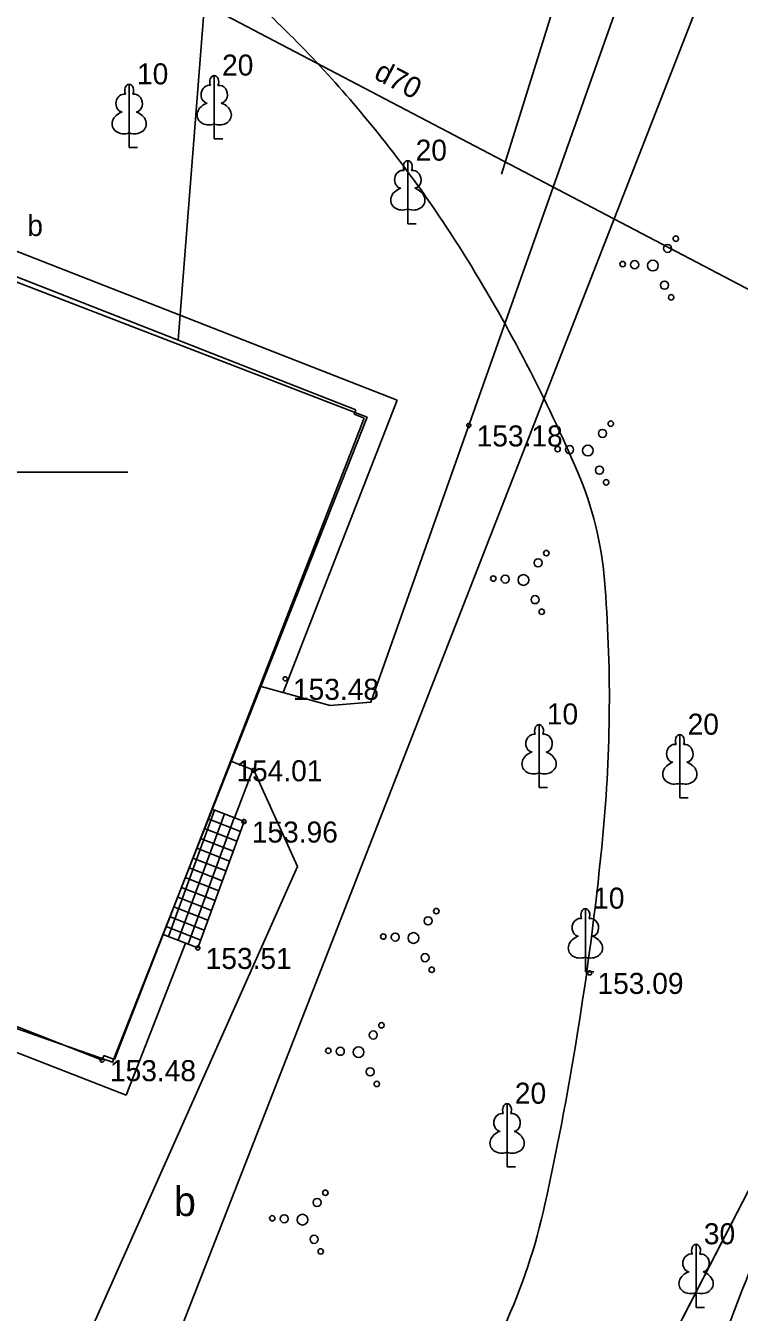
# Model space of a CAD drawing. Extents: x 635408 to 635605, y 303897 to 304038.
# Drawn here: x 635479.77 to 635496.72, y 303956.55 to 303987.14 of the extents above; entities that cross this region are included whole.
import ezdxf

# ---------------------------------------------------------------- set-up
doc = ezdxf.new("R2010")
doc.units = 0
for name, color, linetype in [('BUVE_BDET_####_####_#', 7, 'Continuous'), ('BUVE_COKL_####_####_#', 7, 'Continuous'), ('BUVE_EKAS_####_####_#', 7, 'Continuous'), ('BUVE_EKAS_UZMR_####_#', 7, 'Continuous'), ('CELI_CMAL_####_####_#', 7, 'Continuous'), ('CELI_CSEG_####_TKST_#', 7, 'Continuous'), ('GAZE_VADP_ZSPD_####_#', 7, 'Continuous'), ('GAZE_VADP_ZSPD_TKST_#', 7, 'Continuous'), ('RELJ_AATZ_####_TKST_#', 7, 'Continuous'), ('RELJ_ELEM_####_####_#', 7, 'Continuous'), ('RELJ_HORZ_PAMT_####_#', 7, 'Continuous'), ('ROBZ_UZMR_####_####_#', 7, 'Continuous'), ('SAKT_VADV_OPTK_####_#', 7, 'Continuous'), ('SKAN_VADP_PAST_TKST_#', 7, 'Continuous'), ('TERT_DIAM_####_TKST_#', 7, 'Continuous'), ('TERT_ELEM_####_####_#', 7, 'Continuous'), ('TERT_KRND_####_####_#', 7, 'Continuous')]:
    doc.layers.add(name, color=color, linetype=linetype)

msp = doc.modelspace()

# ---------------------------------------------------------------- linework, layer by layer
at = {"layer": 'BUVE_BDET_####_####_#'}
for p, q in [((635475.562, 303983.339), (635488.59, 303978.242)), ((635485.884, 303971.29), (635488.59, 303978.242)), ((635484.724, 303968.31), (635485.166, 303969.446)), ((635483.157, 303965.488), (635484.254, 303968.493)), ((635484.193, 303968.517), (635484.953, 303968.22)), ((635483.39, 303965.397), (635484.487, 303968.402)), ((635483.623, 303965.306), (635484.72, 303968.311)), ((635483.856, 303965.215), (635484.953, 303968.22)), ((635484.102, 303968.284), (635484.867, 303967.985)), ((635483.921, 303967.818), (635484.696, 303967.515)), ((635484.012, 303968.051), (635484.781, 303967.75)), ((635483.83, 303967.585), (635484.61, 303967.28)), ((635483.739, 303967.353), (635484.524, 303967.045)), ((635483.558, 303966.887), (635484.353, 303966.576)), ((635483.649, 303967.12), (635484.438, 303966.811)), ((635483.467, 303966.654), (635484.267, 303966.341)), ((635483.377, 303966.421), (635484.181, 303966.106)), ((635483.286, 303966.188), (635484.095, 303965.871)), ((635483.105, 303965.722), (635483.924, 303965.401)), ((635483.195, 303965.955), (635484.01, 303965.636)), ((635483.033, 303965.537), (635483.856, 303965.215)), ((635482.155, 303961.71), (635483.564, 303965.329)), ((635479.309, 303962.823), (635482.155, 303961.71))]:
    msp.add_line(p, q, dxfattribs=at)
at = {"layer": 'BUVE_EKAS_####_####_#'}
for p, q in [((635476.119, 303982.509), (635487.611, 303978.013)), ((635487.611, 303978.013), (635487.569, 303977.904)), ((635487.81, 303977.81), (635487.569, 303977.904)), ((635481.875, 303962.563), (635487.81, 303977.81)), ((635478.985, 303963.562), (635481.582, 303962.546)), ((635481.582, 303962.546), (635481.626, 303962.66)), ((635481.626, 303962.66), (635481.875, 303962.563))]:
    msp.add_line(p, q, dxfattribs=at)
at = {"layer": 'BUVE_EKAS_UZMR_####_#'}
msp.add_lwpolyline([(635475.936, 303982.444), (635487.877, 303977.833), (635481.829, 303962.496), (635478.932, 303963.513), (635473.15, 303948.539), (635461.343, 303953.132), (635467.317, 303968.643), (635470.214, 303967.626)], close=True, dxfattribs=at)
msp.add_lwpolyline([(635470.214, 303967.626), (635467.317, 303968.643), (635461.343, 303953.132), (635473.15, 303948.539), (635478.932, 303963.513), (635481.829, 303962.496), (635487.877, 303977.833), (635475.936, 303982.444), (635470.214, 303967.626)], dxfattribs=at)
at = {"layer": 'CELI_CMAL_####_####_#'}
for points in [[(635483.317, 303955.805), (635496.658, 303990.013)], [(635485.363, 303971.434), (635486.999, 303970.983), (635487.97, 303971.055), (635494.507, 303989.558)], [(635486.226, 303967.152), (635485.183, 303969.439), (635484.637, 303969.658)], [(635476.672, 303955.689), (635480.606, 303954.54), (635486.226, 303967.152)]]:
    msp.add_lwpolyline(points, dxfattribs=at)
at = {"layer": 'GAZE_VADP_ZSPD_####_#'}
msp.add_lwpolyline([(635471.994, 303993.961), (635500, 303979.273)], dxfattribs=at)
at = {"layer": 'RELJ_ELEM_####_####_#'}
for centre in [(635490.296, 303977.639), (635485.931, 303971.614), (635485.183, 303969.439), (635484.953, 303968.22), (635483.856, 303965.215), (635493.167, 303964.621), (635481.582, 303962.546)]:
    msp.add_circle(centre, 0.05, dxfattribs=at)
at = {"layer": 'RELJ_HORZ_PAMT_####_#'}
for centre, radius, start, end in [((635465.98, 303966.881), 28.363, 39.9475, 48.4645), ((635464.665, 303965.78), 30.079, 31.6773, 39.9475), ((635457.624, 303961.435), 38.353, 23.1602, 31.6773), ((635485.334, 303973.289), 8.213, 4.6926, 23.1602), ((635459.234, 303971.147), 34.401, 354.5596, 4.6926), ((635420.409, 303974.844), 73.401, 347.6274, 354.55959), ((635478.112, 303962.186), 14.326, 335.3458, 347.6274), ((635959.763, 303777.751), 496.488, 158.60045, 159.05628)]:
    msp.add_arc(centre, radius, start, end, dxfattribs=at)
at = {"layer": 'ROBZ_UZMR_####_####_#'}
msp.add_line((635486.892, 303939.963), (635515.348, 303995.137), dxfattribs=at)
for points in [[(635479.843, 303931.556), (635486.72, 303939.63), (635515.52, 303995.47), (635514.784, 304015.277), (635514.346, 304027.057)], [(635479.843, 303931.556), (635486.72, 303939.63), (635515.52, 303995.47), (635514.784, 304015.277), (635514.346, 304027.057)], [(635519.276, 304027.057), (635514.784, 304015.277), (635515.52, 303995.47), (635486.72, 303939.63), (635479.843, 303931.556)]]:
    msp.add_lwpolyline(points, dxfattribs=at)
at = {"layer": 'SAKT_VADV_OPTK_####_#'}
msp.add_lwpolyline([(635483.388, 303979.665), (635484.977, 304000)], dxfattribs=at)
at = {"layer": 'SKAN_VADP_PAST_TKST_#'}
msp.add_line((635477.306, 303976.527), (635482.195, 303976.527), dxfattribs=at)
at = {"layer": 'TERT_ELEM_####_####_#'}
for p, q in [((635484.246, 303984.805), (635484.246, 303984.458)), ((635482.225, 303984.596), (635482.225, 303984.249)), ((635484.246, 303984.458), (635484.446, 303984.458)), ((635482.225, 303984.249), (635482.425, 303984.249)), ((635488.846, 303982.782), (635488.846, 303982.435)), ((635488.846, 303982.435), (635489.046, 303982.435)), ((635491.964, 303969.375), (635491.964, 303969.028)), ((635491.964, 303969.028), (635492.164, 303969.028)), ((635495.31, 303969.132), (635495.31, 303968.785)), ((635495.31, 303968.785), (635495.51, 303968.785)), ((635493.065, 303964.995), (635493.065, 303964.648)), ((635493.065, 303964.648), (635493.265, 303964.648)), ((635491.204, 303960.357), (635491.204, 303960.01)), ((635491.204, 303960.01), (635491.404, 303960.01)), ((635495.695, 303957.015), (635495.695, 303956.668)), ((635495.695, 303956.668), (635495.895, 303956.668))]:
    msp.add_line(p, q, dxfattribs=at)
for points in [[(635484.246, 303985.958), (635484.246, 303984.805)], [(635482.225, 303985.749), (635482.225, 303984.596)], [(635484.336, 303985.726), (635484.335, 303985.727)], [(635482.314, 303985.516), (635482.313, 303985.517)], [(635488.846, 303983.935), (635488.846, 303982.782)], [(635488.935, 303983.702), (635488.934, 303983.703)], [(635491.964, 303970.528), (635491.964, 303969.375)], [(635492.054, 303970.296), (635492.053, 303970.297)], [(635495.31, 303970.285), (635495.31, 303969.132)], [(635495.4, 303970.053), (635495.399, 303970.054)], [(635493.065, 303966.148), (635493.065, 303964.995)], [(635493.155, 303965.916), (635493.154, 303965.917)], [(635491.204, 303961.51), (635491.204, 303960.357)], [(635491.294, 303961.278), (635491.293, 303961.279)], [(635495.695, 303958.168), (635495.695, 303957.015)], [(635495.785, 303957.936), (635495.784, 303957.937)]]:
    msp.add_lwpolyline(points, dxfattribs=at)
for centre, radius in [((635495.018, 303981.849), 0.096), ((635495.214, 303982.08), 0.064), ((635494.67, 303981.441), 0.128), ((635493.952, 303981.475), 0.064), ((635494.236, 303981.462), 0.096), ((635494.946, 303980.974), 0.096), ((635495.104, 303980.685), 0.064), ((635493.668, 303977.681), 0.064), ((635493.472, 303977.45), 0.096), ((635492.406, 303977.076), 0.064), ((635492.69, 303977.063), 0.096), ((635493.124, 303977.042), 0.128), ((635493.4, 303976.575), 0.096), ((635493.558, 303976.286), 0.064), ((635492.138, 303974.603), 0.064), ((635491.942, 303974.372), 0.096), ((635490.876, 303973.998), 0.064), ((635491.16, 303973.985), 0.096), ((635491.594, 303973.964), 0.128), ((635491.87, 303973.497), 0.096), ((635492.028, 303973.208), 0.064), ((635489.524, 303966.09), 0.064), ((635489.328, 303965.859), 0.096), ((635488.262, 303965.485), 0.064), ((635488.546, 303965.472), 0.096), ((635488.98, 303965.451), 0.128), ((635489.256, 303964.984), 0.096), ((635489.414, 303964.695), 0.064), ((635488.023, 303963.144), 0.096), ((635488.219, 303963.375), 0.064), ((635486.957, 303962.77), 0.064), ((635487.241, 303962.757), 0.096), ((635487.675, 303962.736), 0.128), ((635487.951, 303962.269), 0.096), ((635488.109, 303961.98), 0.064), ((635486.691, 303959.161), 0.096), ((635486.887, 303959.392), 0.064), ((635485.625, 303958.787), 0.064), ((635485.909, 303958.774), 0.096), ((635486.343, 303958.753), 0.128), ((635486.619, 303958.286), 0.096), ((635486.777, 303957.997), 0.064)]:
    msp.add_circle(centre, radius, dxfattribs=at)
for centre, major_axis, ratio, start_param, end_param in [((635484.246, 303985.808), (0, -0.15), 0.707107, 3.14537, 5.287485), ((635484.246, 303985.808), (0, -0.15), 0.707107, 0.995701, 3.137816), ((635482.225, 303985.599), (0, -0.15), 0.707107, 3.14537, 5.287485), ((635482.224, 303985.599), (0, -0.15), 0.707107, 0.995701, 3.137816), ((635484.118, 303985.513), (-0.039, -0.212), 0.861323, 3.141593, 6.283185), ((635484.374, 303985.513), (0.039, -0.212), 0.861323, 0, 3.141593), ((635482.097, 303985.304), (-0.039, -0.212), 0.861323, 3.141593, 6.283185), ((635482.353, 303985.304), (0.039, -0.212), 0.861323, 0, 3.141593), ((635484.156, 303985.051), (0.307, 0.095), 0.814445, 1.570796, 4.752015), ((635484.336, 303985.051), (-0.307, 0.095), 0.814445, 1.531171, 4.712389), ((635482.135, 303984.842), (0.307, 0.095), 0.814445, 1.570796, 4.752015), ((635482.314, 303984.842), (-0.307, 0.095), 0.814445, 1.531171, 4.712389), ((635488.717, 303983.49), (-0.039, -0.212), 0.861323, 3.141593, 6.283185), ((635488.846, 303983.785), (0, -0.15), 0.707107, 3.14537, 5.287485), ((635488.845, 303983.785), (0, -0.15), 0.707107, 0.995701, 3.137816), ((635488.974, 303983.49), (0.039, -0.212), 0.861323, 0, 3.141593), ((635488.756, 303983.028), (0.307, 0.095), 0.814445, 1.570796, 4.752015), ((635488.935, 303983.028), (-0.307, 0.095), 0.814445, 1.531171, 4.712389), ((635491.836, 303970.083), (-0.039, -0.212), 0.861323, 3.141593, 6.283185), ((635491.964, 303970.378), (0, -0.15), 0.707107, 3.14537, 5.287485), ((635491.964, 303970.378), (0, -0.15), 0.707107, 0.995701, 3.137816), ((635492.092, 303970.083), (0.039, -0.212), 0.861323, 0, 3.141593), ((635495.31, 303970.135), (0, -0.15), 0.707107, 3.14537, 5.287485), ((635495.31, 303970.135), (0, -0.15), 0.707107, 0.995701, 3.137816), ((635495.182, 303969.84), (-0.039, -0.212), 0.861323, 3.141593, 6.283185), ((635495.438, 303969.84), (0.039, -0.212), 0.861323, 0, 3.141593), ((635491.874, 303969.621), (0.307, 0.095), 0.814445, 1.570796, 4.752015), ((635492.054, 303969.621), (-0.307, 0.095), 0.814445, 1.531171, 4.712389), ((635495.22, 303969.378), (0.307, 0.095), 0.814445, 1.570796, 4.752015), ((635495.4, 303969.378), (-0.307, 0.095), 0.814445, 1.531171, 4.712389), ((635493.065, 303965.998), (0, -0.15), 0.707107, 3.14537, 5.287485), ((635493.065, 303965.998), (0, -0.15), 0.707107, 0.995701, 3.137816), ((635492.937, 303965.703), (-0.039, -0.212), 0.861323, 3.141593, 6.283185), ((635493.193, 303965.703), (0.039, -0.212), 0.861323, 0, 3.141593), ((635492.975, 303965.241), (0.307, 0.095), 0.814445, 1.570796, 4.752015), ((635493.155, 303965.241), (-0.307, 0.095), 0.814445, 1.531171, 4.712389), ((635491.204, 303961.36), (0, -0.15), 0.707107, 3.14537, 5.287485), ((635491.204, 303961.36), (0, -0.15), 0.707107, 0.995701, 3.137816), ((635491.076, 303961.065), (-0.039, -0.212), 0.861323, 3.141593, 6.283185), ((635491.332, 303961.065), (0.039, -0.212), 0.861323, 0, 3.141593), ((635491.114, 303960.603), (0.307, 0.095), 0.814445, 1.570796, 4.752015), ((635491.294, 303960.603), (-0.307, 0.095), 0.814445, 1.531171, 4.712389), ((635495.695, 303958.018), (0, -0.15), 0.707107, 3.14537, 5.287485), ((635495.695, 303958.018), (0, -0.15), 0.707107, 0.995701, 3.137816), ((635495.567, 303957.723), (-0.039, -0.212), 0.861323, 3.141593, 6.283185), ((635495.823, 303957.723), (0.039, -0.212), 0.861323, 0, 3.141593), ((635495.605, 303957.261), (0.307, 0.095), 0.814445, 1.570796, 4.752015), ((635495.785, 303957.261), (-0.307, 0.095), 0.814445, 1.531171, 4.712389)]:
    msp.add_ellipse(centre, major_axis=major_axis, ratio=ratio, start_param=start_param, end_param=end_param, dxfattribs=at)
at = {"layer": 'TERT_KRND_####_####_#'}
msp.add_lwpolyline([(635489.113, 303988.442), (635492.709, 303988.876), (635491.072, 303983.616)], dxfattribs=at)

# ---------------------------------------------------------------- texts
at = {"layer": 'BUVE_COKL_####_####_#'}
msp.add_text('b', height=0.5, dxfattribs=at).set_placement((635479.804, 303982.144))
at = {"layer": 'CELI_CSEG_####_TKST_#'}
msp.add_text('b', height=0.7, dxfattribs=at).set_placement((635483.289, 303958.839))
at = {"layer": 'GAZE_VADP_ZSPD_TKST_#'}
msp.add_text('d70', height=0.5, rotation=332.3259, dxfattribs=at).set_placement((635488.012, 303985.899))
at = {"layer": 'RELJ_AATZ_####_TKST_#'}
for s, p in [(' 153.18', (635490.296, 303977.139)), (' 153.48', (635485.931, 303971.114)), (' 154.01', (635484.586, 303969.178)), (' 153.96', (635484.953, 303967.72)), (' 153.51', (635483.856, 303964.715)), (' 153.09', (635493.167, 303964.121)), (' 153.48', (635481.582, 303962.046))]:
    msp.add_text(s, height=0.5, dxfattribs=at).set_placement(p)
at = {"layer": 'TERT_DIAM_####_TKST_#'}
for s, p in [(' 20', (635484.246, 303985.958)), (' 10', (635482.225, 303985.749)), (' 20', (635488.846, 303983.935)), (' 10', (635491.964, 303970.528)), (' 20', (635495.31, 303970.285)), (' 10', (635493.065, 303966.148)), (' 20', (635491.204, 303961.51)), (' 30', (635495.695, 303958.168))]:
    msp.add_text(s, height=0.5, rotation=360, dxfattribs=at).set_placement(p)

doc.saveas('drawing.dxf')
